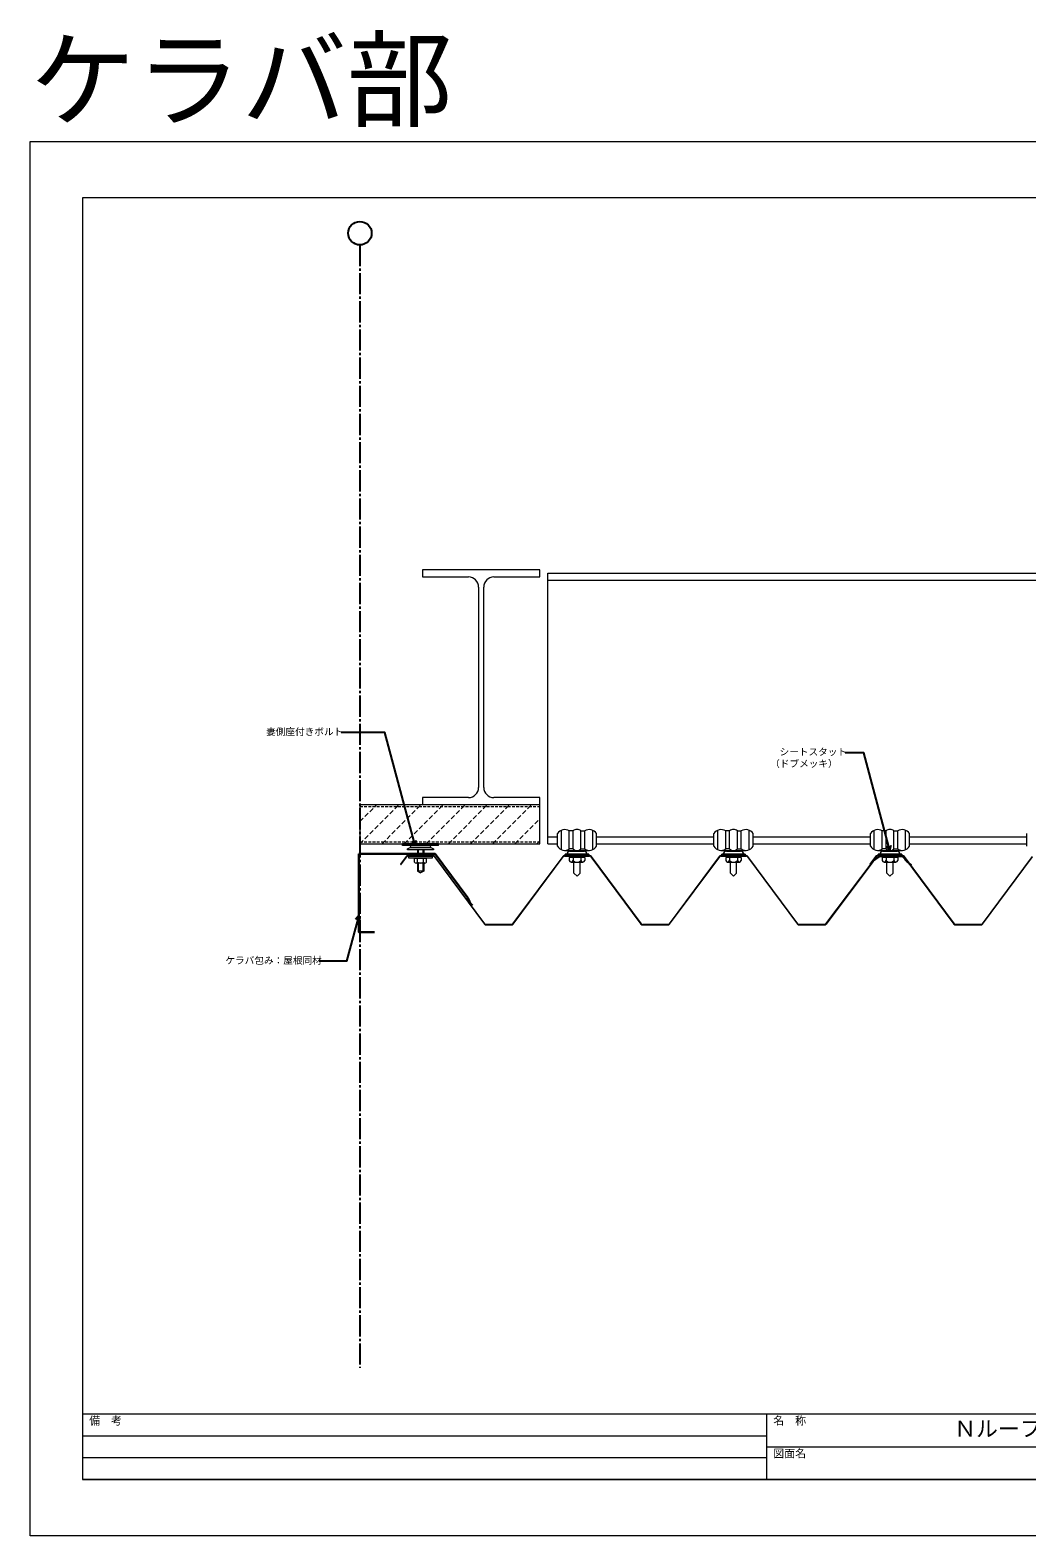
# Model space of a CAD drawing. Units: millimetres, scale not verified. Extents: x -1262 to 1258, y -891 to 1034.
# Drawn here: x -1262 to 12, y -891 to 1034 of the extents above; entities that cross this region are included whole.
import ezdxf
from ezdxf.enums import TextEntityAlignment as Align

# ---------------------------------------------------------------- set-up
doc = ezdxf.new("R2010")
doc.units = ezdxf.units.MM
doc.header["$LTSCALE"] = 3
for name, pattern in [('CHAIN2', [12, 9, -1, 1, -1]), ('DASHED1', [1.8, 1.2, -0.6]), ('DASHED2', [3, 2, -1])]:
    doc.linetypes.add(name, pattern=pattern)
for name, color, linetype, lineweight in [('0-0_補助1', 4, 'Continuous', 5), ('0-4_寸法線1', 5, 'Continuous', 25), ('0-6_名称1', 5, 'Continuous', 25), ('0-8_通り芯1', 5, 'CHAIN2', 25), ('0-B_屋根1', 6, 'Continuous', 20), ('0-C_屋根2', 3, 'Continuous', 9), ('1-1_水切1', 134, 'Continuous', 30), ('1-9_吊金具', 3, 'Continuous', 9), ('2-7_ビス1', 7, 'Continuous', 5), ('4-2_H鋼1', 2, 'Continuous', 18), ('4-5_C鋼1', 2, 'Continuous', 18), ('5-6_ハッチング1', 7, 'DASHED2', 5), ('5-B_枠2', 4, 'Continuous', 5)]:
    doc.layers.add(name, color=color, linetype=linetype, lineweight=lineweight)
doc.layers.add('D-C_補助線1', color=4, linetype='Continuous')
doc.styles.add('Arial', font='')
doc.styles.add('ＭＳ ゴシック', font='')
doc.styles.get('Arial').set_extended_font_data('Arial')
doc.styles.get('ＭＳ ゴシック').set_extended_font_data('MS Gothic')

msp = doc.modelspace()

# ---------------------------------------------------------------- linework, layer by layer
at = {"layer": '0-0_補助1'}
for p, q in [((-1194.647, -735), (1191.647, -735)), ((-320.3, -735), (-320.3, -819)), ((-1194.647, -763), (-320.3, -763)), ((-320.3, -777), (651.647, -777)), ((-1194.647, -791), (-320.3, -791)), ((1191.647, -819), (-1194.647, -819)), ((-1194.647, -819), (1191.647, -819))]:
    msp.add_line(p, q, dxfattribs=at)
msp.add_lwpolyline([(1191.647, -819), (1191.647, 819), (-1194.647, 819), (-1194.647, -819)], dxfattribs=at)
at = {"layer": '0-4_寸法線1'}
msp.add_circle((-840, 774), 15, dxfattribs=at)
at = {"layer": '0-6_名称1'}
for p, q in [((-769.327, -8.572), (-773.778, -3.553)), ((-769.327, -8.572), (-767.982, -2)), ((-162.5, -14.808), (-166.951, -9.789)), ((-162.5, -14.808), (-161.155, -8.236)), ((-841.297, -98.266), (-845.748, -103.285)), ((-841.297, -98.266), (-839.953, -104.838))]:
    msp.add_line(p, q, dxfattribs=at)
for points in [[(-769.327, -8.572), (-807.986, 135.705), (-863.857, 135.705)], [(-162.5, -14.808), (-195.934, 109.971), (-219.62, 109.971)], [(-841.297, -98.266), (-856.925, -156.588), (-891.867, -156.588)]]:
    msp.add_lwpolyline(points, dxfattribs=at)
at = {"layer": '0-8_通り芯1'}
msp.add_line((-840, 759), (-840, -676.383), dxfattribs=at)
at = {"layer": '0-B_屋根1'}
for p, q in [((-187.699, -33.148), (-180.157, -22.999)), ((-146.367, -21.392), (-178.551, -21.392)), ((-178.551, -22.192), (-146.367, -22.192)), ((-144.761, -22.999), (-80.799, -109.062)), ((-80.157, -108.585), (-144.119, -22.522)), ((19.201, -22.522), (-44.761, -108.585)), ((-44.119, -109.062), (19.843, -22.999)), ((-46.367, -109.392), (-78.551, -109.392)), ((-78.551, -110.192), (-46.367, -110.192))]:
    msp.add_line(p, q, dxfattribs=at)
msp.add_lwpolyline([(-180.799, -22.522), (-188.313, -32.633), (-187.699, -33.148)], dxfattribs=at)
for centre, radius, start, end in [((-178.551, -24.192), 2.8, 89.99991, 143.38014), ((-178.551, -24.192), 2, 90.00019, 143.38061), ((-146.367, -24.192), 2.8, 36.61986, 90.00009), ((-146.367, -24.192), 2, 36.61939, 89.99981), ((-78.551, -107.392), 2.8, 216.62064, 270.00055), ((-78.551, -107.392), 2, 216.61939, 269.99981), ((-46.367, -107.392), 2, 270.00019, 323.38061), ((-46.367, -107.392), 2.8, 269.99945, 323.37936)]:
    msp.add_arc(centre, radius, start, end, dxfattribs=at)
at = {"layer": '0-C_屋根2'}
for p, q in [((-787.699, -33.148), (-780.157, -22.999)), ((-746.367, -21.392), (-778.551, -21.392)), ((-778.551, -22.192), (-746.367, -22.192)), ((-744.761, -22.999), (-680.799, -109.062)), ((-680.157, -108.585), (-744.119, -22.522)), ((-580.799, -22.522), (-644.761, -108.585)), ((-644.119, -109.062), (-580.157, -22.999)), ((-546.367, -21.392), (-578.551, -21.392)), ((-578.551, -22.192), (-546.367, -22.192)), ((-544.761, -22.999), (-480.799, -109.062)), ((-480.157, -108.585), (-544.119, -22.522)), ((-380.799, -22.522), (-444.761, -108.585)), ((-444.119, -109.062), (-380.157, -22.999)), ((-346.367, -21.392), (-378.551, -21.392)), ((-378.551, -22.192), (-346.367, -22.192)), ((-344.761, -22.999), (-280.799, -109.062)), ((-280.157, -108.585), (-344.119, -22.522)), ((-184.473, -28.467), (-244.759, -108.582)), ((-183.899, -28.901), (-244.219, -109.062)), ((-176.754, -22.898), (-183.851, -27.868)), ((-176.341, -23.488), (-183.438, -28.458)), ((-147.03, -22.392), (-175.148, -22.392)), ((-147.086, -23.112), (-175.148, -23.112)), ((-135.503, -33.578), (-134.924, -32.999)), ((-646.367, -109.392), (-678.551, -109.392)), ((-678.551, -110.192), (-646.367, -110.192)), ((-446.367, -109.392), (-478.551, -109.392)), ((-446.367, -109.392), (-478.551, -109.392)), ((-478.551, -110.192), (-446.466, -110.192)), ((-478.551, -110.192), (-446.367, -110.192)), ((-246.367, -109.392), (-278.551, -109.392)), ((-278.551, -110.192), (-246.466, -110.192))]:
    msp.add_line(p, q, dxfattribs=at)
msp.add_lwpolyline([(-780.799, -22.522), (-788.313, -32.633), (-787.699, -33.148)], dxfattribs=at)
for centre, radius, start, end in [((-778.551, -24.192), 2.8, 89.99991, 143.38014), ((-778.551, -24.192), 2, 90.00019, 143.38061), ((-746.367, -24.192), 2.8, 36.61986, 90.00009), ((-746.367, -24.192), 2, 36.61939, 89.99981), ((-578.551, -24.192), 2.8, 89.99991, 143.38014), ((-578.551, -24.192), 2, 90.00019, 143.38061), ((-546.367, -24.192), 2.8, 36.61986, 90.00009), ((-546.367, -24.192), 2, 36.61939, 89.99981), ((-378.551, -24.192), 2.8, 89.99991, 143.38014), ((-378.551, -24.192), 2, 90.00019, 143.38061), ((-346.367, -24.192), 2.8, 36.61986, 90.00009), ((-346.367, -24.192), 2, 36.61939, 89.99981), ((-182.245, -30.162), 2.8, 125.00023, 142.74486), ((-182.245, -30.162), 2.08, 124.99948, 142.69893), ((-175.148, -25.192), 2.8, 90.00003, 125.00014), ((-175.184, -25.103), 2, 89.99985, 124.99992), ((-147.088, -25.112), 2, 34.45147, 89.9427), ((-147.033, -25.192), 2.8, 34.75226, 89.95164), ((-116.633, -4.101), 35, 214.61022, 237.37362), ((-116.633, -4.101), 34.2, 214.75229, 237.66784), ((-678.551, -107.392), 2.8, 216.62064, 270.00055), ((-678.551, -107.392), 2, 216.61939, 269.99981), ((-646.367, -107.392), 2, 270.00019, 323.38061), ((-646.367, -107.392), 2.8, 269.99945, 323.37936), ((-478.551, -107.392), 2.8, 216.62064, 270.00024), ((-478.551, -107.392), 2, 216.61939, 269.99981), ((-446.367, -107.392), 2, 270.00019, 323.38061), ((-446.367, -107.392), 2.8, 269.99945, 323.37936), ((-278.551, -107.392), 2.8, 216.62064, 270.00024), ((-278.551, -107.392), 2, 216.61939, 269.99981), ((-246.466, -107.392), 2.8, 270, 323.37936), ((-246.367, -107.392), 2, 270.00063, 323.38061)]:
    msp.add_arc(centre, radius, start, end, dxfattribs=at)
at = {"layer": '1-1_水切1'}
for p, q in [((-841.297, -19.383), (-743.96, -19.383)), ((-702.205, -75.565), (-743.96, -19.383)), ((-702.205, -75.565), (-697.86, -84.764)), ((-697.86, -84.764), (-696.255, -83.571))]:
    msp.add_line(p, q, dxfattribs=at)
msp.add_lwpolyline([(-841.297, -19.383), (-841.297, -119.383), (-821.297, -119.383)], dxfattribs=at)
at = {"layer": '1-9_吊金具'}
for p, q in [((-587.525, -9.653), (-587.525, 6.558)), ((-582.52, -13.963), (-582.52, 10.867)), ((-567.44, 9.957), (-572.51, 9.957)), ((-572.51, -13.053), (-572.51, 9.957)), ((-567.505, -13.053), (-567.505, 9.957)), ((-557.56, 9.957), (-552.49, 9.957)), ((-557.495, -13.053), (-557.495, 9.892)), ((-552.49, -13.053), (-552.49, 9.957)), ((-542.48, -13.963), (-542.48, 10.867)), ((-537.475, -9.653), (-537.475, 6.558)), ((-387.525, -9.653), (-387.525, 6.558)), ((-382.52, -13.963), (-382.52, 10.867)), ((-367.44, 9.957), (-372.51, 9.957)), ((-372.51, -13.053), (-372.51, 9.957)), ((-367.505, -13.053), (-367.505, 9.957)), ((-357.56, 9.957), (-352.49, 9.957)), ((-357.495, -13.053), (-357.495, 9.892)), ((-352.49, -13.053), (-352.49, 9.957)), ((-342.48, -13.963), (-342.48, 10.867)), ((-337.475, -9.653), (-337.475, 6.558)), ((-187.525, -9.653), (-187.525, 6.558)), ((-182.52, -13.963), (-182.52, 10.867)), ((-167.44, 9.957), (-172.51, 9.957)), ((-172.51, -13.053), (-172.51, 9.957)), ((-167.505, -13.053), (-167.505, 9.957)), ((-157.56, 9.957), (-152.49, 9.957)), ((-157.495, -13.053), (-157.495, 9.892)), ((-152.49, -13.053), (-152.49, 9.957)), ((-142.48, -13.963), (-142.48, 10.867)), ((-137.475, -9.653), (-137.475, 6.558)), ((12.475, -9.653), (12.475, 6.558)), ((-578.36, -14.808), (-546.64, -14.808)), ((-567.505, -13.053), (-572.51, -13.053)), ((-557.495, -13.053), (-552.49, -13.053)), ((-378.36, -14.808), (-346.64, -14.808)), ((-367.505, -13.053), (-372.51, -13.053)), ((-357.495, -13.053), (-352.49, -13.053)), ((-178.36, -14.808), (-146.64, -14.808)), ((-167.505, -13.053), (-172.51, -13.053)), ((-157.495, -13.053), (-152.49, -13.053))]:
    msp.add_line(p, q, dxfattribs=at)
for centre, radius, start, end in [((-578.36, 0.987), 10.725, 56.71, 148.70955), ((-562.5, 5.017), 7.02, 44.63, 135.37), ((-546.64, 0.987), 10.725, 31.29045, 123.29), ((-378.36, 0.987), 10.725, 56.71, 148.70955), ((-362.5, 5.017), 7.02, 44.63, 135.37), ((-346.64, 0.987), 10.725, 31.29045, 123.29), ((-178.36, 0.987), 10.725, 56.71, 148.70955), ((-162.5, 5.017), 7.02, 44.63, 135.37), ((-146.64, 0.987), 10.725, 31.29045, 123.29), ((-578.36, -4.083), 10.725, 211.29045, 303.29), ((-562.5, -6.794), 8.014, 231.35363, 308.64637), ((-546.64, -4.083), 10.725, 236.71, 328.70955), ((-378.36, -4.083), 10.725, 211.29045, 303.29), ((-362.5, -6.794), 8.014, 231.35363, 308.64637), ((-346.64, -4.083), 10.725, 236.71, 328.70955), ((-178.36, -4.083), 10.725, 211.29045, 303.29), ((-162.5, -6.794), 8.014, 231.35363, 308.64637), ((-146.64, -4.083), 10.725, 236.71, 328.70955)]:
    msp.add_arc(centre, radius, start, end, dxfattribs=at)
at = {"layer": '2-7_ビス1'}
for p, q in [((-785.5, -8.683), (-785.5, -6.383)), ((-739.5, -6.383), (-785.5, -6.383)), ((-739.5, -8.683), (-785.5, -8.683)), ((-779.167, -12.683), (-775.833, -11.349)), ((-779.167, -14.016), (-779.167, -12.683)), ((-745.833, -14.016), (-779.167, -14.016)), ((-775.833, -11.349), (-749.167, -11.349)), ((-766.5, -14.016), (-766.5, -18.878)), ((-766.5, -18.878), (-766.5, -22.383)), ((-765.5, -14.016), (-765.5, -18.878)), ((-765.5, -18.878), (-765.5, -22.383)), ((-759.5, -14.016), (-759.5, -18.878)), ((-759.5, -18.878), (-759.5, -22.383)), ((-758.5, -14.016), (-758.5, -18.878)), ((-758.5, -18.878), (-758.5, -22.383)), ((-750.5, -8.683), (-749.167, -11.349)), ((-749.167, -11.349), (-745.833, -12.683)), ((-745.833, -12.683), (-745.833, -14.016)), ((-739.5, -8.683), (-739.5, -6.383)), ((-572.5, -14.808), (-572.5, -15.808)), ((-572.5, -14.808), (-552.5, -14.808)), ((-552.5, -15.808), (-572.5, -15.808)), ((-571.525, -15.808), (-553.475, -15.808)), ((-552.5, -14.808), (-552.5, -15.808)), ((-372.5, -14.808), (-372.5, -15.808)), ((-372.5, -14.808), (-352.5, -14.808)), ((-352.5, -15.808), (-372.5, -15.808)), ((-371.525, -15.808), (-353.475, -15.808)), ((-352.5, -14.808), (-352.5, -15.808)), ((-172.5, -14.808), (-172.5, -15.808)), ((-172.5, -14.808), (-152.5, -14.808)), ((-152.5, -15.808), (-172.5, -15.808)), ((-171.525, -15.808), (-153.475, -15.808)), ((-152.5, -14.808), (-152.5, -15.808)), ((-777.5, -24.683), (-777.5, -22.383)), ((-777.5, -22.383), (-747.5, -22.383)), ((-747.5, -24.683), (-777.5, -24.683)), ((-770.006, -24.683), (-754.994, -24.683)), ((-770.006, -29.983), (-770.006, -24.683)), ((-756.871, -31.183), (-768.129, -31.183)), ((-766.5, -31.183), (-766.5, -41.44)), ((-766.253, -29.983), (-766.253, -24.683)), ((-765.5, -31.183), (-765.5, -41.44)), ((-759.5, -31.183), (-759.5, -41.44)), ((-758.747, -29.983), (-758.747, -24.683)), ((-758.5, -31.183), (-758.5, -41.44)), ((-754.994, -29.983), (-754.994, -24.683)), ((-747.5, -22.383), (-747.5, -24.683)), ((-547.5, -19.783), (-577.5, -19.783)), ((-572.475, -23.783), (-572.475, -27.758)), ((-552.525, -23.783), (-572.475, -23.783)), ((-570, -29.783), (-555, -29.783)), ((-567.45, -23.783), (-567.45, -27.758)), ((-566.475, -43.833), (-566.475, -29.783)), ((-558.525, -43.833), (-558.525, -29.783)), ((-557.475, -23.783), (-557.475, -27.758)), ((-552.525, -23.783), (-552.525, -27.758)), ((-347.5, -19.783), (-377.5, -19.783)), ((-372.475, -23.783), (-372.475, -27.758)), ((-352.525, -23.783), (-372.475, -23.783)), ((-370, -29.783), (-355, -29.783)), ((-367.45, -23.783), (-367.45, -27.758)), ((-366.475, -43.833), (-366.475, -29.783)), ((-358.525, -43.833), (-358.525, -29.783)), ((-357.475, -23.783), (-357.475, -27.758)), ((-352.525, -23.783), (-352.525, -27.758)), ((-147.5, -19.783), (-177.5, -19.783)), ((-172.475, -23.783), (-172.475, -27.758)), ((-152.525, -23.783), (-172.475, -23.783)), ((-170, -29.783), (-155, -29.783)), ((-167.45, -23.783), (-167.45, -27.758)), ((-166.475, -43.833), (-166.475, -29.783)), ((-158.525, -43.833), (-158.525, -29.783)), ((-157.475, -23.783), (-157.475, -27.758)), ((-152.525, -23.783), (-152.525, -27.758)), ((-758.5, -41.44), (-762.5, -43.749)), ((-566.475, -43.833), (-562.5, -47.808)), ((-558.525, -43.833), (-562.5, -47.808)), ((-366.475, -43.833), (-362.5, -47.808)), ((-358.525, -43.833), (-362.5, -47.808)), ((-166.475, -43.833), (-162.5, -47.808)), ((-158.525, -43.833), (-162.5, -47.808))]:
    msp.add_line(p, q, dxfattribs=at)
for points in [[(-775.833, -11.349), (-774.5, -8.683), (-750.5, -8.683)], [(-547.5, -19.783), (-547.5, -20.783), (-577.5, -20.783), (-577.5, -19.783)], [(-347.5, -19.783), (-347.5, -20.783), (-377.5, -20.783), (-377.5, -19.783)], [(-147.5, -19.783), (-147.5, -20.783), (-177.5, -20.783), (-177.5, -19.783)], [(-758.5, -41.44), (-766.5, -41.44), (-762.5, -43.749)]]:
    msp.add_lwpolyline(points, dxfattribs=at)
for centre, radius, start, end in [((-571.525, -19.783), 3.975, 90, 180), ((-553.475, -19.783), 3.975, 0, 90), ((-371.525, -19.783), 3.975, 90, 180), ((-353.475, -19.783), 3.975, 0, 90), ((-171.525, -19.783), 3.975, 90, 180), ((-153.475, -19.783), 3.975, 0, 90), ((-768.129, -29.116), 2.067, 204.80002, 335.19998), ((-762.5, -24.715), 6.468, 234.53527, 305.46473), ((-756.871, -29.116), 2.067, 204.80002, 335.19998), ((-570, -27.233), 2.55, 191.42, 348.58), ((-562.5, -22.658), 7.125, 225.8, 314.2), ((-555, -27.233), 2.55, 191.42, 348.58), ((-370, -27.233), 2.55, 191.42, 348.58), ((-362.5, -22.658), 7.125, 225.8, 314.2), ((-355, -27.233), 2.55, 191.42, 348.58), ((-170, -27.233), 2.55, 191.42, 348.58), ((-162.5, -22.658), 7.125, 225.8, 314.2), ((-155, -27.233), 2.55, 191.42, 348.58)]:
    msp.add_arc(centre, radius, start, end, dxfattribs=at)
at = {"layer": '4-2_H鋼1'}
for p, q in [((-600, -6.383), (-600, 339.617)), ((-600, 339.617), (937.491, 339.617)), ((-600, 330.617), (937.491, 330.617)), ((-688.25, 321.617), (-688.25, 65.617)), ((-681.75, 65.617), (-681.75, 321.617)), ((-600, 2.617), (-587.525, 2.617)), ((-537.475, 2.617), (-387.525, 2.617)), ((-337.475, 2.617), (-187.525, 2.617)), ((-137.475, 2.617), (12.475, 2.617)), ((-600, -6.383), (-587.525, -6.383)), ((-537.475, -6.383), (-387.525, -6.383)), ((-337.475, -6.383), (-187.525, -6.383)), ((-137.475, -6.383), (12.475, -6.383))]:
    msp.add_line(p, q, dxfattribs=at)
for points in [[(-668.75, 334.617), (-610, 334.617), (-610, 343.617), (-760, 343.617), (-760, 334.617), (-701.25, 334.617)], [(-760, 43.617), (-610, 43.617), (-610, 52.617), (-668.75, 52.617)], [(-701.25, 52.617), (-760, 52.617), (-760, 43.617)]]:
    msp.add_lwpolyline(points, dxfattribs=at)
for centre, start, end in [((-701.25, 321.617), 0, 90), ((-668.75, 321.617), 90, 180), ((-701.25, 65.617), 270, 0), ((-668.75, 65.617), 180, 270)]:
    msp.add_arc(centre, 13, start, end, dxfattribs=at)
at = {"layer": '4-5_C鋼1'}
for p, q in [((-840, 43.617), (-840, -6.383)), ((-840, 43.617), (-610, 43.617)), ((-610, -6.383), (-610, 43.617)), ((-840, -6.383), (-610, -6.383))]:
    msp.add_line(p, q, dxfattribs=at)
at = {"layer": '4-5_C鋼1', "linetype": 'DASHED1'}
for p, q in [((-840, 41.317), (-610, 41.317)), ((-840, -4.083), (-610, -4.083))]:
    msp.add_line(p, q, dxfattribs=at)
at = {"layer": '5-6_ハッチング1'}
for p, q in [((-840, -6.383), (-790, 43.617)), ((-840, 21.901), (-818.284, 43.617)), ((-811.716, -6.383), (-761.716, 43.617)), ((-783.431, -6.383), (-733.431, 43.617)), ((-755.147, -6.383), (-705.147, 43.617)), ((-726.863, -6.383), (-676.863, 43.617)), ((-698.579, -6.383), (-648.579, 43.617)), ((-670.294, -6.383), (-620.294, 43.617)), ((-642.01, -6.383), (-610, 25.627)), ((-613.726, -6.383), (-610, -2.657))]:
    msp.add_line(p, q, dxfattribs=at)
at = {"layer": '5-B_枠2'}
msp.add_lwpolyline([(-1261.5, 891), (1258.5, 891), (1258.5, -891), (-1261.5, -891)], close=True, dxfattribs=at)

# ---------------------------------------------------------------- texts
at = {"layer": '0-0_補助1', "style": 'Arial'}
for s, height, p in [('備\u3000考', 10.23, (-1185.974, -751.913)), ('名\u3000称', 10.23, (-311.626, -751.913)), ('Ｎルーフ\u3000Ｗ６００\u3000重ね折板', 20.45, (-80.326, -770.295)), ('図面名', 10.23, (-311.626, -793.913))]:
    msp.add_text(s, height=height, dxfattribs=at).set_placement(p, align=Align.BOTTOM_LEFT)
at = {"layer": '0-6_名称1', "style": 'ＭＳ ゴシック'}
for s, p in [('妻側座付きボルト', (-959.857, 129.705)), ('シートスタット', (-303.62, 103.971)), ('（ドブメッキ）\u3000', (-315.62, 88.971)), ('ケラバ包み：屋根同材', (-1011.867, -162.588))]:
    msp.add_text(s, height=8.798, dxfattribs=at).set_placement(p, align=Align.BOTTOM_LEFT)
at = {"layer": 'D-C_補助線1', "style": 'ＭＳ ゴシック'}
msp.add_text('ケラバ部', height=98.97, dxfattribs=at).set_placement((-1261.5, 891), align=Align.BOTTOM_LEFT)

doc.saveas('drawing.dxf')
